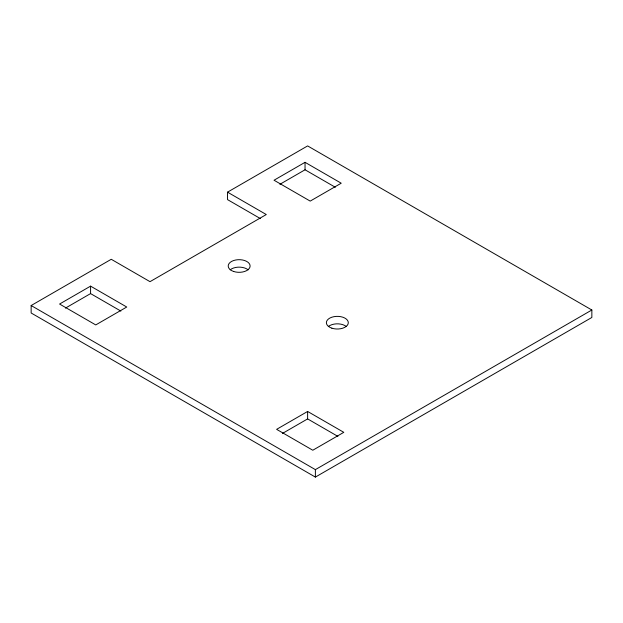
<?xml version="1.0" encoding="UTF-8"?>
<svg xmlns="http://www.w3.org/2000/svg" width="623" height="623" viewBox="0 0 623 623"><rect width="100%" height="100%" fill="white"/><g stroke="black" fill="none" stroke-linecap="round" stroke-linejoin="round"><path stroke-width="0.93" d="M227.527 192.157L307.622 145.914L591.85 310.005L591.85 317.465L315.378 477.086L31.15 312.995L31.15 305.535L111.252 259.285L150.011 281.666L266.286 214.538L227.527 192.157L227.527 199.617L260.383 218.587M90.576 286.136L59.574 304.04L95.747 324.926L126.749 307.022L90.576 286.136L90.576 293.597L120.862 311.087M305.044 162.323L274.034 180.226L310.207 201.104L341.217 183.209L305.044 162.323L305.044 169.783L335.322 187.266M65.438 308.112L90.576 293.597M279.898 184.299L305.044 169.783M307.622 411.453L276.62 429.348L312.793 450.234L343.795 432.331L307.622 411.453L307.622 418.905L337.907 436.396M282.484 433.421L307.622 418.905M31.15 305.535L315.378 469.625L591.85 310.005M315.378 469.625L315.378 477.086M230.167 269.829A10.965 6.331 0 0 1 248.133 269.829M328.36 326.522A10.965 6.331 0 0 1 346.318 326.522M233.672 271.48A10.965 6.331 0 0 0 250.111 265.998A10.965 6.331 0 0 0 233.672 260.523A10.965 6.331 0 0 0 233.672 271.48M331.857 328.173A10.965 6.331 0 0 0 348.304 322.691A10.965 6.331 0 0 0 331.857 317.208A10.965 6.331 0 0 0 331.857 328.173"/></g></svg>
